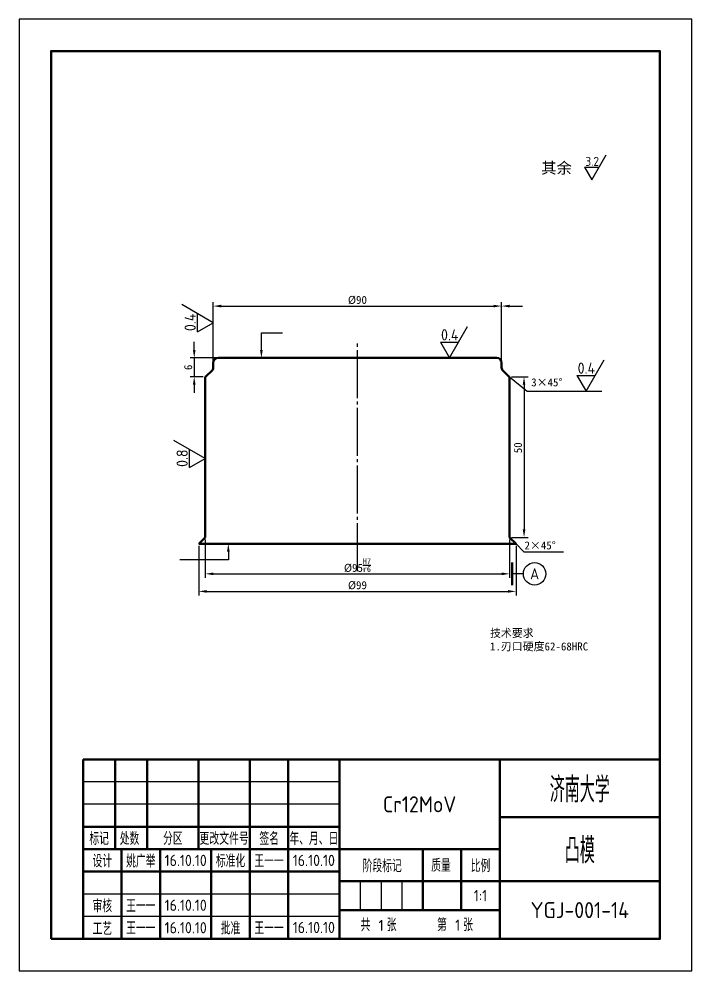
# Model space of a CAD drawing. Header units: millimetres. Extents: x 1179 to 3295, y -300 to 347.
# Drawn here: x 2677.8 to 2887.8, y -294 to 3 of the extents above; entities that cross this region are included whole.
import ezdxf
from ezdxf.enums import TextEntityAlignment as Align

# ---------------------------------------------------------------- set-up
doc = ezdxf.new("R2010")
doc.units = ezdxf.units.MM
doc.linetypes.add('点画线', pattern=[18, 15, -1, 1, -1])
for name, color, linetype in [('尺寸标注 @ 1', 6, 'Continuous'), ('文字', 7, 'Continuous'), ('标注', 3, 'Continuous'), ('点画线', 1, '点画线'), ('细实线', 1, 'Continuous'), ('辅助线', 4, 'Continuous')]:
    doc.layers.add(name, color=color, linetype=linetype)
doc.layers.add('粗实线', color=7, linetype='Continuous', lineweight=50)
doc.styles.add('数字直体', font='isocp.shx')
doc.styles.add('汉字长仿宋体', font='hyswlongfangsong.ttf', dxfattribs={"width": 0.67})
doc.dimstyles.new('ISO-25', dxfattribs={"dimtxt": 2.5, "dimasz": 2.5, "dimexe": 1.25, "dimexo": 0.625, "dimtad": 1, "dimdsep": 46, "dimtxsty": 'Standard', "dimcen": 2.5, "dimadec": 0, "dimazin": 0, "dimtfac": 1, "dimtmove": 0, "dimatfit": 3, "dimfxl": 1, "dimarcsym": 0})

# ---------------------------------------------------------------- blocks, each defined once
blk = doc.blocks.new('不装订A4(带注释性)')
at = {"layer": '粗实线'}
for p, q in [((0, 56), (-180, 56)), ((-180, 56), (-180, 0)), ((-180, 56), (-180, 28)), ((-170, 56), (-170, 28)), ((-160, 56), (-160, 28)), ((-144, 56), (-144, 28)), ((-128, 56), (-128, 0)), ((-116, 56), (-116, 0)), ((-100, 56), (-100, 0)), ((-50, 56), (-50, 0)), ((0, 0), (0, 56)), ((0, 38), (-50, 38)), ((-100, 35), (-180, 35)), ((-50, 28), (-180, 28)), ((-168, 28), (-168, 0)), ((-156, 28), (-156, 0)), ((-140, 28), (-140, 0)), ((-74, 28), (-74, 9)), ((-62, 28), (-62, 9)), ((-100, 21), (-180, 21)), ((0, 18), (-100, 18)), ((-50, 9), (-100, 9)), ((-180, 0), (0, 0))]:
    blk.add_line(p, q, dxfattribs=at)
blk.add_lwpolyline([(-190, 0), (0, 0), (0, 277), (-190, 277)], close=True, dxfattribs=at)
at = {"layer": '细实线'}
for p, q in [((-100, 49), (-180, 49)), ((-100, 42), (-180, 42)), ((-93.5, 18), (-93.5, 9)), ((-87, 18), (-87, 9)), ((-80.5, 18), (-80.5, 9)), ((-100, 14), (-180, 14)), ((-100, 7), (-180, 7))]:
    blk.add_line(p, q, dxfattribs=at)
at = {"layer": '辅助线'}
blk.add_lwpolyline([(-200, -10), (10, -10), (10, 287), (-200, 287)], close=True, dxfattribs=at)
at = {"layer": '文字', "style": '汉字长仿宋体', "width": 0.67}
for s, height, p in [('标记', 3.5, (-175, 31.5)), ('处数', 3.5, (-165.51, 31.5)), ('分区', 3.5, (-152, 31.5)), ('更改文件号', 3.4, (-136, 31.5)), ('签名', 3.5, (-121.94, 31.5)), ('年、月、日', 3.5, (-108, 31.5)), ('标准化', 3.5, (-134, 24.54)), ('设计', 3.5, (-174, 24.5)), ('阶段标记', 3.5, (-86.67, 23)), ('质量', 3.5, (-68.33, 23.13)), ('比例', 3.5, (-56, 23)), ('审核', 3.5, (-174, 10.5)), ('工艺', 3.5, (-174, 3.46)), ('批准', 3.5, (-134, 3.54))]:
    blk.add_text(s, height=height, dxfattribs=at).set_placement(p, align=Align.MIDDLE)
for s, p in [('共    张', (-93.4, 2.77)), ('第    张', (-69.55, 2.77))]:
    blk.add_text(s, height=3.5, dxfattribs=at).set_placement(p)
for tag, height, p in [('单位名称', 7, (-25, 47)), ('图名', 7, (-25, 28)), ('设计者', 3.5, (-162, 24.46)), ('标准化', 3.5, (-122, 24.46)), ('质量', 3.5, (-68, 13.5)), ('审核者', 3.5, (-162, 10.46)), ('工艺者', 3.5, (-162, 3.54)), ('批准者', 3.5, (-122, 3.54))]:
    blk.add_attdef(tag, text='', height=height, dxfattribs=at).set_placement(p, align=Align.MIDDLE)
at = {"layer": '文字', "style": '数字直体'}
for tag, height, p in [('45', 5, (-75, 42)), ('16.10.10', 3.5, (-148, 24.5)), ('16.10.10', 3.5, (-108, 24.5)), ('1:1', 3.5, (-56, 13.5)), ('16.10.10', 3.5, (-148, 10.5)), ('001', 5, (-25, 9)), ('1', 3.5, (-87.01, 4.2)), ('1', 3.5, (-63.1, 4.31)), ('16.10.10', 3.5, (-148, 3.5)), ('16.10.10', 3.5, (-108, 3.57))]:
    blk.add_attdef(tag, text='', height=height, dxfattribs=at).set_placement(p, align=Align.MIDDLE)
blk = doc.blocks.new('*D159')
at = {"layer": 'Defpoints', "color": 0, "transparency": 16777216}
for p in [(2735.88, -158.77), (2830.88, -158.77), (2830.88, -170.14)]:
    blk.add_point(p, dxfattribs=at)
at = {"layer": '标注', "color": 0, "lineweight": -2, "transparency": 16777216}
for p, q in [((2735.88, -159.4), (2735.88, -171.39)), ((2830.88, -159.4), (2830.88, -171.39)), ((2738.38, -170.14), (2828.38, -170.14))]:
    blk.add_line(p, q, dxfattribs=at)
at = {"layer": '标注', "color": 0, "transparency": 16777216}
for points in [[(2738.38, -169.73), (2738.38, -170.56), (2735.88, -170.14)], [(2828.38, -169.73), (2828.38, -170.56), (2830.88, -170.14)]]:
    blk.add_solid(points, dxfattribs=at)
at = {"layer": '标注', "color": 0, "transparency": 16777216, "insert": (2783.38, -167.48), "char_height": 2.5, "attachment_point": 5}
blk.add_mtext('%%C95{\\H0.7x;\\SH7/r6;}', dxfattribs=at)
blk = doc.blocks.new('*D160')
at = {"layer": 'Defpoints', "color": 0, "transparency": 16777216}
for p in [(2828.38, -86.6), (2738.38, -104.27), (2828.38, -104.27)]:
    blk.add_point(p, dxfattribs=at)
at = {"layer": '标注', "color": 0, "lineweight": -2, "transparency": 16777216}
for p, q in [((2738.38, -103.65), (2738.38, -85.35)), ((2828.38, -103.65), (2828.38, -85.35)), ((2740.88, -86.6), (2825.88, -86.6))]:
    blk.add_line(p, q, dxfattribs=at)
at = {"layer": '标注', "color": 0, "transparency": 16777216}
for points in [[(2740.88, -86.19), (2740.88, -87.02), (2738.38, -86.6)], [(2825.88, -86.19), (2825.88, -87.02), (2828.38, -86.6)]]:
    blk.add_solid(points, dxfattribs=at)
at = {"layer": '标注', "color": 0, "transparency": 16777216, "insert": (2783.38, -84.73), "char_height": 2.5, "attachment_point": 5}
blk.add_mtext('%%C90', dxfattribs=at)
blk = doc.blocks.new('*D161')
at = {"layer": 'Defpoints', "color": 0, "transparency": 16777216}
for p in [(2739.88, -102.77), (2732.45, -108.65), (2735.88, -108.65)]:
    blk.add_point(p, dxfattribs=at)
at = {"layer": '标注', "color": 0, "lineweight": -2, "transparency": 16777216}
for p, q in [((2732.45, -100.27), (2732.45, -97.77)), ((2739.25, -102.77), (2731.2, -102.77)), ((2732.45, -102.77), (2732.45, -108.65)), ((2735.25, -108.65), (2731.2, -108.65)), ((2732.45, -111.15), (2732.45, -113.65))]:
    blk.add_line(p, q, dxfattribs=at)
at = {"layer": '标注', "color": 0, "transparency": 16777216}
for points in [[(2732.03, -100.27), (2732.87, -100.27), (2732.45, -102.77)], [(2732.03, -111.15), (2732.87, -111.15), (2732.45, -108.65)]]:
    blk.add_solid(points, dxfattribs=at)
at = {"layer": '标注', "color": 0, "transparency": 16777216, "insert": (2730.57, -105.71), "char_height": 2.5, "attachment_point": 5, "rotation": 90}
blk.add_mtext('6', dxfattribs=at)
blk = doc.blocks.new('*D162')
at = {"layer": 'Defpoints', "color": 0, "transparency": 16777216}
for p in [(2733.88, -160.77), (2832.88, -160.77), (2832.88, -175.62)]:
    blk.add_point(p, dxfattribs=at)
at = {"layer": '标注', "color": 0, "lineweight": -2, "transparency": 16777216}
for p, q in [((2733.88, -161.4), (2733.88, -176.87)), ((2832.88, -161.4), (2832.88, -176.87)), ((2736.38, -175.62), (2830.38, -175.62))]:
    blk.add_line(p, q, dxfattribs=at)
at = {"layer": '标注', "color": 0, "transparency": 16777216}
for points in [[(2736.38, -175.2), (2736.38, -176.04), (2733.88, -175.62)], [(2830.38, -175.2), (2830.38, -176.04), (2832.88, -175.62)]]:
    blk.add_solid(points, dxfattribs=at)
at = {"layer": '标注', "color": 0, "transparency": 16777216, "insert": (2783.38, -173.74), "char_height": 2.5, "attachment_point": 5}
blk.add_mtext('%%C99', dxfattribs=at)

msp = doc.modelspace()

# ---------------------------------------------------------------- linework, layer by layer
at = {"layer": '文字'}
for p, q in [((2856.499, -47.222), (2861.025, -39.382)), ((2854.236, -43.302), (2858.762, -43.302)), ((2854.236, -43.302), (2856.499, -47.222))]:
    msp.add_line(p, q, dxfattribs=at)
at = {"layer": '标注'}
for p, q in [((2738.379, -91.793), (2728.579, -86.135)), ((2733.479, -94.622), (2733.479, -88.964)), ((2830.879, -86.627), (2834.874, -86.627)), ((2733.479, -94.622), (2738.379, -91.793)), ((2753.404, -100.27), (2753.404, -94.976)), ((2753.404, -94.976), (2760.012, -94.976)), ((2812.086, -102.77), (2817.744, -92.97)), ((2809.257, -97.87), (2814.915, -97.87)), ((2809.257, -97.87), (2812.086, -102.77)), ((2854.721, -113.165), (2860.379, -103.365)), ((2830.879, -108.647), (2836.393, -113.165)), ((2831.504, -108.647), (2836.623, -108.647)), ((2851.892, -108.265), (2857.55, -108.265)), ((2851.892, -108.265), (2854.721, -113.165)), ((2835.373, -111.147), (2835.373, -156.27)), ((2836.393, -113.165), (2859.603, -113.165)), ((2735.879, -134.16), (2726.079, -128.502)), ((2730.979, -136.989), (2730.979, -131.331)), ((2730.979, -136.989), (2735.879, -134.16)), ((2831.504, -158.77), (2836.623, -158.77)), ((2743.106, -163.27), (2743.106, -165.805)), ((2832.879, -160.77), (2835.35, -163.241)), ((2835.35, -163.241), (2847.666, -163.241)), ((2743.106, -165.805), (2727.92, -165.805)), ((2835.172, -170.128), (2831.672, -170.128))]:
    msp.add_line(p, q, dxfattribs=at)
msp.add_circle((2838.672, -170.128), 3.5, dxfattribs=at)
for points in [[(2830.879, -86.188), (2830.879, -87.021), (2828.379, -86.604)], [(2752.992, -100.27), (2753.825, -100.27), (2753.409, -102.77)], [(2834.956, -111.147), (2835.789, -111.147), (2835.373, -108.647)], [(2834.956, -156.27), (2835.789, -156.27), (2835.373, -158.77)], [(2742.677, -163.27), (2743.511, -163.27), (2743.094, -160.77)]]:
    msp.add_solid(points, dxfattribs=at)
at = {"layer": '点画线'}
msp.add_line((2783.379, -169.326), (2783.379, -98.327), dxfattribs=at)
at = {"layer": '粗实线'}
for p, q in [((2739.879, -102.77), (2826.879, -102.77)), ((2736.312, -108.361), (2737.908, -106.854)), ((2738.379, -104.27), (2738.379, -105.763)), ((2828.379, -104.27), (2828.379, -105.763)), ((2830.445, -108.361), (2828.849, -106.854)), ((2735.879, -108.647), (2735.879, -158.77)), ((2830.879, -108.647), (2830.879, -158.77)), ((2735.879, -158.77), (2733.879, -160.77)), ((2830.879, -158.77), (2832.879, -160.77)), ((2733.879, -160.77), (2832.879, -160.77)), ((2831.672, -173.628), (2831.672, -166.628))]:
    msp.add_line(p, q, dxfattribs=at)
for centre, start, end in [((2739.879, -104.27), 90, 180), ((2826.879, -104.27), 0, 90), ((2736.879, -105.763), 313.34734, 0), ((2829.879, -105.763), 180, 226.65266), ((2735.283, -107.27), 293.41674, 313.34734), ((2831.475, -107.27), 226.65266, 246.58326)]:
    msp.add_arc(centre, 1.5, start, end, dxfattribs=at)

# ---------------------------------------------------------------- block references
at = {"layer": '尺寸标注 @ 1'}
ref = msp.add_blockref('不装订A4(带注释性)', (2877.778, -284.046), dxfattribs=at)
ref.add_attrib('工艺者', '王一一', dxfattribs={"layer": '文字', "height": 3.5, "style": '汉字长仿宋体', "width": 0.67}).set_placement((2715.778, -280.51), align=Align.MIDDLE)
ref.add_attrib('审核者', '王一一', dxfattribs={"layer": '文字', "height": 3.5, "style": '汉字长仿宋体', "width": 0.67}).set_placement((2715.778, -273.582), align=Align.MIDDLE)
ref.add_attrib('设计者', '姚广举', dxfattribs={"layer": '文字', "height": 3.5, "style": '汉字长仿宋体', "width": 0.67}).set_placement((2715.778, -259.582), align=Align.MIDDLE)
ref.add_attrib('16.10.10', '16.10.10', dxfattribs={"layer": '文字', "height": 3.5, "style": '数字直体'}).set_placement((2729.778, -259.546), align=Align.MIDDLE)
ref.add_attrib('批准者', '王一一', dxfattribs={"layer": '文字', "height": 3.5, "style": '汉字长仿宋体', "width": 0.67}).set_placement((2755.778, -280.51), align=Align.MIDDLE)
ref.add_attrib('标准化', '王一一', dxfattribs={"layer": '文字', "height": 3.5, "style": '汉字长仿宋体', "width": 0.67}).set_placement((2755.778, -259.582), align=Align.MIDDLE)
ref.add_attrib('1:1', '1:1', dxfattribs={"layer": '文字', "height": 3.5, "style": '数字直体'}).set_placement((2821.778, -270.546), align=Align.MIDDLE)
ref.add_attrib('1', '1', dxfattribs={"layer": '文字', "height": 3.5, "style": '数字直体'}).set_placement((2790.771, -279.846), align=Align.MIDDLE)
ref.add_attrib('1', '1', dxfattribs={"layer": '文字', "height": 3.5, "style": '数字直体'}).set_placement((2814.676, -279.736), align=Align.MIDDLE)
ref.add_attrib('16.10.10', '16.10.10', dxfattribs={"layer": '文字', "height": 3.5, "style": '数字直体'}).set_placement((2729.778, -273.546), align=Align.MIDDLE)
ref.add_attrib('16.10.10', '16.10.10', dxfattribs={"layer": '文字', "height": 3.5, "style": '数字直体'}).set_placement((2729.778, -280.546), align=Align.MIDDLE)
ref.add_attrib('16.10.10', '16.10.10', dxfattribs={"layer": '文字', "height": 3.5, "style": '数字直体'}).set_placement((2769.778, -259.546), align=Align.MIDDLE)
ref.add_attrib('16.10.10', '16.10.10', dxfattribs={"layer": '文字', "height": 3.5, "style": '数字直体'}).set_placement((2769.778, -280.474), align=Align.MIDDLE)
ref.add_attrib('单位名称', '济南大学', dxfattribs={"layer": '文字', "height": 7, "style": '汉字长仿宋体', "width": 0.67}).set_placement((2852.778, -237.046), align=Align.MIDDLE)
ref.add_attrib('图名', '凸模', dxfattribs={"layer": '文字', "height": 7, "style": '汉字长仿宋体', "width": 0.67}).set_placement((2852.778, -256.046), align=Align.MIDDLE)
ref.add_attrib('001', 'YGJ-001-14', dxfattribs={"layer": '文字', "height": 5, "style": '数字直体'}).set_placement((2852.778, -275.046), align=Align.MIDDLE)
ref.add_attrib('45', 'Cr12MoV', dxfattribs={"layer": '文字', "height": 5, "style": '数字直体'}).set_placement((2802.778, -242.046), align=Align.MIDDLE)

# ---------------------------------------------------------------- texts
at = {"layer": '文字', "attachment_point": 1}
for s, width, insert, char_height in [('{\\fSimSun|b0|i0|c134|p2;其余}', 15.70147, (2840.745, -41.755), 3.5), ('{\\fSimSun|b0|i0|c134|p2;技术要求}\\P{\\fSimSun|b0|i0|c134|p2;1.刃口硬度}62-68HRC', 37.25102, (2824.74, -187.377), 2.5)]:
    msp.add_mtext_dynamic_manual_height_columns(s, width=width, gutter_width=12.5, heights=[0], dxfattribs=dict(at, insert=insert, char_height=char_height))
at = {"layer": '文字', "style": '数字直体'}
msp.add_attdef('3.2', text='3.2', height=2.8, dxfattribs=at).set_placement((2858.762, -42.858), align=Align.RIGHT)
at = {"layer": '标注', "char_height": 2.5, "attachment_point": 1}
for s, width, insert in [('3{\\fSimSun|b0|i0|c134|p2;×}45{\\fSimSun|b0|i0|c134|p2;%%D}', 15.85505, (2837.606, -109.145)), ('2{\\fSimSun|b0|i0|c134|p2;×}45%%D', 12.08347, (2835.519, -160.024))]:
    msp.add_mtext_dynamic_manual_height_columns(s, width=width, gutter_width=12.5, heights=[0], dxfattribs=dict(at, insert=insert))
at = {"layer": '标注', "insert": (2833.498, -130.811), "char_height": 2.5, "attachment_point": 5, "rotation": 90}
msp.add_mtext('50', dxfattribs=at)
at = {"layer": '标注', "style": '数字直体'}
for tag, p in [('0.4', (2732.924, -88.964)), ('0.8', (2730.424, -131.331))]:
    msp.add_attdef(tag, text='3.2', height=3.5, rotation=90, dxfattribs=at).set_placement(p, align=Align.RIGHT)
for p in [(2814.915, -97.315), (2857.55, -107.71)]:
    msp.add_attdef('0.4', text='3.2', height=3.5, dxfattribs=at).set_placement(p, align=Align.RIGHT)
msp.add_attdef('A', text='A', height=3.5, dxfattribs=at).set_placement((2838.672, -170.128), align=Align.MIDDLE)

# ---------------------------------------------------------------- dimensions: what is measured, and where the dimension line sits
at = {"layer": '标注'}
for base, p1, p2, text, picture, middle in [((2828.379, -86.604), (2738.379, -104.27), (2828.379, -104.27), '%%C90', '*D160', (2783.379, -86.604)), ((2830.879, -170.142), (2735.879, -158.77), (2830.879, -158.77), '%%C95{\\H0.7x;\\SH7/r6;}', '*D159', (2783.379, -170.142))]:
    dim = msp.add_linear_dim(base=base, p1=p1, p2=p2, text=text, dimstyle='ISO-25', dxfattribs=at)
    dim.commit()
    dim.dimension.update_dxf_attribs({"geometry": picture, "text_midpoint": middle, "dimtype": 160})
dim = msp.add_linear_dim(base=(2732.449, -108.647), p1=(2739.879, -102.77), p2=(2735.879, -108.647), angle=90, text='6', dimstyle='ISO-25', dxfattribs=at)
dim.commit()
dim.dimension.update_dxf_attribs({"geometry": '*D161', "text_midpoint": (2730.574, -105.708)})
dim = msp.add_linear_dim(base=(2832.879, -175.619), p1=(2733.879, -160.77), p2=(2832.879, -160.77), text='%%C99', dimstyle='ISO-25', dxfattribs=at)
dim.commit()
dim.dimension.update_dxf_attribs({"geometry": '*D162', "text_midpoint": (2783.379, -173.744)})

doc.saveas('drawing.dxf')
